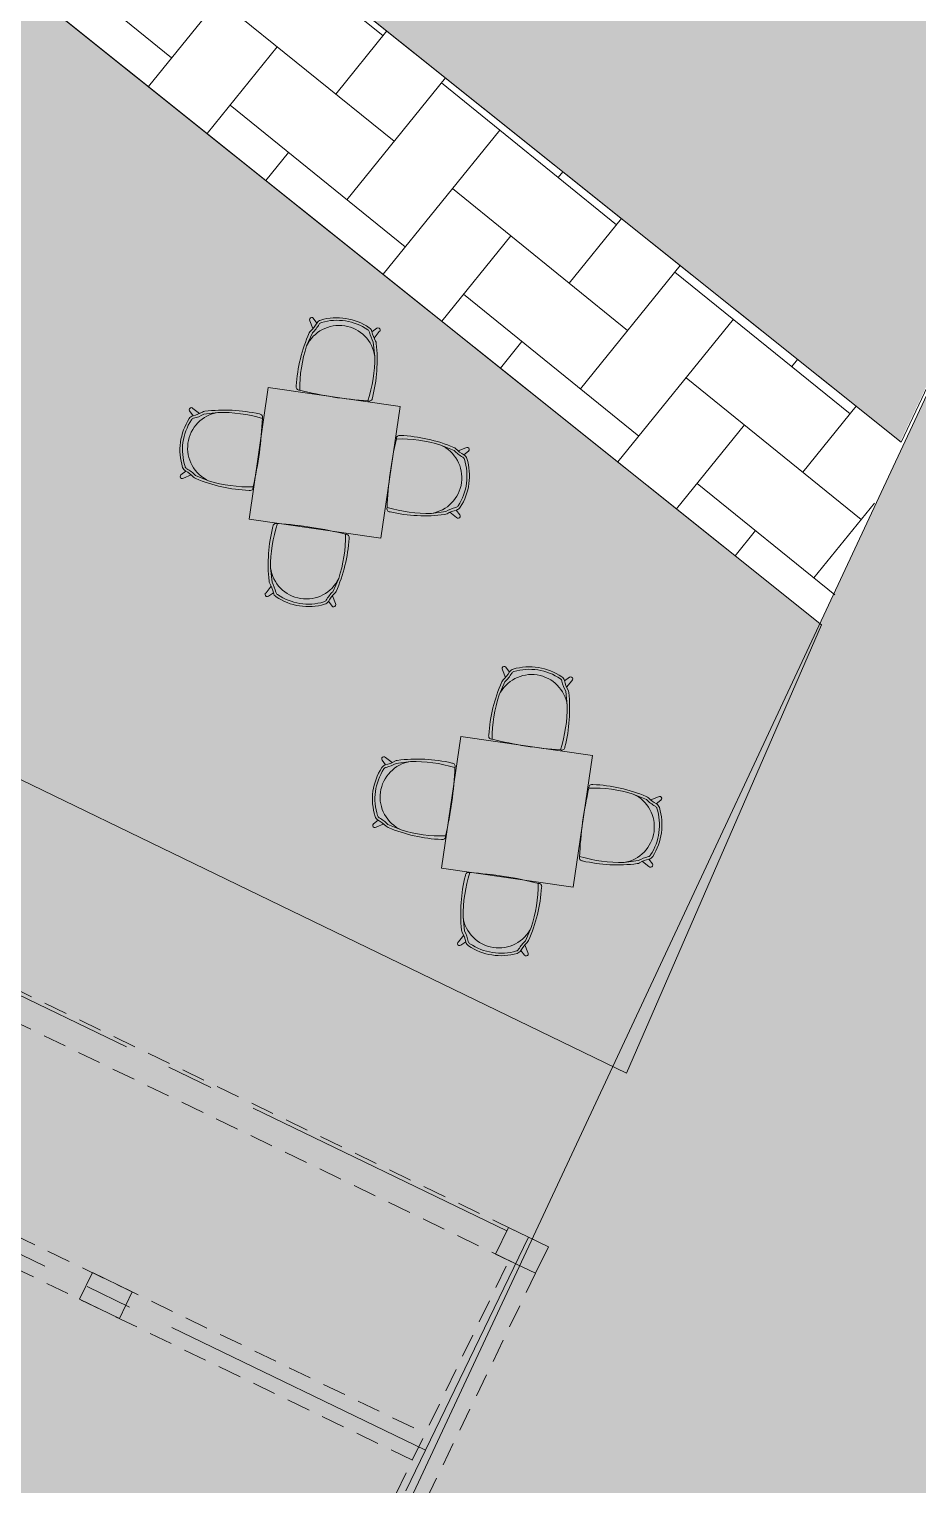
# Model space of a CAD drawing. Header units: metres. Extents: x -466 to 1322, y -1072 to 50.
# Drawn here: x 49.41 to 55.42, y -210.59 to -200.75 of the extents above; entities that cross this region are included whole.
import ezdxf

# ---------------------------------------------------------------- set-up
doc = ezdxf.new("R2010")
doc.units = ezdxf.units.M
for name, pattern in [('B1 P BAJA$0$HIDDEN', [9.524999999999999, 6.35, -3.175]), ('CENTER2', [28.575000000000003, 19.05, -3.175, 3.175, -3.175]), ('Hidden 1_16_', [0.00238125, 0.0015875, -0.0007937500000000001])]:
    doc.linetypes.add(name, pattern=pattern)
for name, color, linetype, lineweight in [('A - Hatch muros', 4, 'Continuous', 0), ('A - PROY', 250, 'B1 P BAJA$0$HIDDEN', 0), ('A-EJES', 61, 'CENTER2', 0), ('A-MUEBLES', 5, 'Continuous', 0), ('A-MURO INT', 4, 'Continuous', 0)]:
    doc.layers.add(name, color=color, linetype=linetype, lineweight=lineweight)
doc.layers.add('Hatch Exterior', color=7, linetype='Continuous', lineweight=0, true_color=0xa99b89)
doc.layers.add('Hatch jardín', color=7, linetype='Continuous', lineweight=0, true_color=0x6c9a77)

msp = doc.modelspace()

# ---------------------------------------------------------------- hatches: boundary and pattern name
at = {"layer": 'A - Hatch muros', "transparency": 33554687}
h = msp.add_hatch(color=256, dxfattribs=at)
h.dxf.hatch_style = 1
h.paths.add_polyline_path([(52.6544114903935, -208.8516157087977), (52.92450334757632, -208.9821928457075), (52.83745192296976, -209.1622540838293), (52.56736006578694, -209.0316769469196)])
at = {"layer": 'A-MURO INT', "transparency": 33554687}
h = msp.add_hatch(color=256, dxfattribs=at)
h.dxf.hatch_style = 1
h.paths.add_polyline_path([(49.8407909510882, -209.1574579053377), (49.75373952648164, -209.3375191434595), (50.02383138366446, -209.4680962803695), (50.11088280827101, -209.2880350422477)])
at = {"layer": 'Hatch Exterior', "transparency": 33554687}
h = msp.add_hatch(color=256, dxfattribs=at)
h.dxf.hatch_style = 1
h.paths.add_polyline_path([(9.711806740487152, -198.5317105458091), (27.180722501615, -206.9771372831333), (29.40053381945588, -202.3855757039371), (51.052897728788, -212.85350946576), (52.92450335605661, -208.9821928498072), (26.32829967416303, -196.1241372734626), (45.64313203111518, -181.7275093218762), (47.49256546267225, -186.1551009685443), (48.75830356946491, -189.1885665303103), (52.20977177116248, -197.4550781457826), (57.23926338636568, -199.3681176041215), (59.56784542232775, -194.4797625943925), (53.76873235850864, -196.7828426917451), (53.69043695055387, -196.7490588357102), (51.88993718448857, -192.1491172302469), (57.72234076340419, -189.8328160165443), (59.56784542232782, -194.4797625943922), (60.68283698259165, -192.1396472481201), (50.46445129237152, -166.4099411838768), (48.88703951903113, -167.5856909912741), (57.00695716267732, -188.0314933489626), (51.15180446686225, -190.3568292222751), (45.60585320854988, -176.3922265884589), (17.73820133661558, -197.1638392230323), (15.52700847359916, -194.1972542971378)])
h.paths.add_polyline_path([(14.61965897385549, -194.8735621690553), (9.711806740487143, -198.5317105458091), (9.914802194550983, -198.629849620881), (14.7391829123969, -195.0339181109957)])
h.paths.add_polyline_path([(22.85925277193768, -204.8879030971875), (24.99201266581394, -200.4764027569877), (29.1334211571567, -202.4785855181717), (27.00066126381063, -206.8900858572747), (26.95990917280475, -206.8595047599238), (27.0426973776997, -206.6882617644442), (27.26777392559173, -206.7970760447067), (29.40053381968902, -202.3855757040499), (24.89900285170143, -200.2092900944824), (22.67919153362408, -204.8008516729776)], flags=17)
edge = h.paths.add_edge_path(flags=16)
edge.add_arc((19.71981130548345, -199.9897411907734), 0.7000000000008382, 36.69961023291148, 118.5177920509789, ccw=False)
edge.add_line((20.28105710227493, -199.5714074058778), (21.64408260876736, -198.5554539282759))
edge.add_arc((19.71981130548384, -199.9897411907725), 2.400000000000081, -235.67933478540283, 36.69961023288391, ccw=False)
edge.add_line((18.36663378675976, -198.0075932137486), (19.38560916013375, -199.3746729620013))
h = msp.add_hatch(color=256, dxfattribs=at)
h.dxf.hatch_style = 1
edge = h.paths.add_edge_path()
edge.add_line((48.51092606689053, -198.1082671186113), (55.30275455596755, -203.5382076011438))
edge.add_line((55.30275455596754, -203.5382076011438), (56.71326194279209, -200.5558586945822))
edge.add_line((56.71326194279209, -200.5558586945822), (51.21937167423202, -198.4677957523695))
edge.add_line((51.21937167423204, -198.4677957523695), (48.22359058120541, -191.2926871447524))
edge.add_line((48.2235905812054, -191.2926871447524), (48.02214255097395, -191.5095797025412))
edge.add_arc((43.76062658293344, -195.1426887917558), 5.599999999999817, -31.97624114724738, 40.44889007829107, ccw=False)
edge.add_line((48.51092606676318, -198.1082671188153), (48.51092606689053, -198.1082671186113))
h = msp.add_hatch(color=256, dxfattribs=at)
h.dxf.hatch_style = 1
edge = h.paths.add_edge_path()
edge.add_line((40.45163820105923, -199.6604975403222), (39.26793500478544, -200.9349510886463))
edge.add_line((39.26793500478544, -200.9349510886463), (53.44510361300409, -207.8056408651501))
edge.add_line((53.44510361300408, -207.8056408651501), (54.76528230625107, -204.7728997081881))
edge.add_line((54.76528230625107, -204.7728997081881), (47.69914322046701, -199.1236543399449))
edge.add_arc((43.76062658293316, -195.1426887917555), 5.60000000000017, 233.77975366222051, 314.6928940457444, ccw=False)
at = {"layer": 'Hatch jardín', "transparency": 33554687}
h = msp.add_hatch(color=256, dxfattribs=at)
h.dxf.hatch_style = 1
h.paths.add_polyline_path([(48.83308640019141, -217.445071040202), (59.56784542232776, -194.4797625943922), (60.68256856138566, -192.138971368491), (65.81330919044842, -205.0580813218373), (50.72119337185211, -218.3578849388687)])
h = msp.add_hatch(dxfattribs=at)
h.set_pattern_fill('AR-HBONE', color=256, scale=0.005, angle=6)
h.set_pattern_definition([(51, (0, 0), (-0.07509538976682377, 0.7144849070734586), [1.523999999999999, -0.5079999999999996]), (141, (0.3196945407448624, 0.3947898793256286), (-0.0750953897668237, 0.7144849070734586), [1.524, -0.508])])
h.paths.add_polyline_path([(48.51702956142844, -198.1121775081064, -0.05823251488961356), (47.70524724797014, -199.1275638757302), (54.77138633375418, -204.7768092439734), (55.30885858347065, -203.5421171369291)])
h = msp.add_hatch(color=256, dxfattribs=at)
h.dxf.hatch_style = 1
h.paths.add_polyline_path([(53.45120764050719, -207.8095504009353), (52.95056606417648, -209.0114661479854), (38.34850046289571, -201.9353579886042), (39.27403903228856, -200.9388606244316)])

# ---------------------------------------------------------------- linework, layer by layer
at = {"layer": 'A - PROY', "color": 250, "linetype": 'Hidden 1_16_', "ltscale": 100}
for p, q in [((52.6854506089947, -209.0887683559572), (25.94452390432252, -196.1607457779905)), ((52.92450334818216, -208.9821928443582), (26.32829967263297, -196.1241372727227)), ((52.00450500923074, -210.4256619483017), (23.06620564199397, -196.4353095674985)), ((23.44998141030436, -196.3987010622309), (52.0915564338373, -210.24560071018))]:
    msp.add_line(p, q, dxfattribs=at)
for points in [[(8.674614330351346, -197.8081285150383), (48.74007658648441, -217.1779583778703), (52.65739069332824, -209.0752026633227)], [(8.493834016104643, -197.9428760953779), (48.83308640019141, -217.445071040202), (52.83745193145006, -209.1622540879291)]]:
    msp.add_lwpolyline(points, dxfattribs=at)
at = {"layer": 'A-EJES', "ltscale": 0.1}
for p, q in [((52.64353006267339, -208.8741233628257), (12.75272922391594, -189.5887343562235)), ((52.09304602546933, -210.3573941834218), (11.32908425653628, -190.6498715459466)), ((52.78945741898463, -208.9169042772521), (46.89884705302899, -221.101318335305))]:
    msp.add_line(p, q, dxfattribs=at)
at = {"layer": 'A-MUEBLES', "color": 5}
for p, q in [((51.31197492635749, -202.7215879011516), (51.33214285073279, -202.7741986535219)), ((51.35922290714052, -202.7368497603176), (51.3344522010857, -202.7044818717819)), ((51.73139064357412, -202.7951232895726), (51.76486949412913, -202.7718760391498)), ((51.32885264491154, -202.8019983779633), (51.28968007268787, -202.8906050839186)), ((51.74039382410166, -202.8664369486843), (51.750607752934, -202.9627765271413)), ((51.78104231055073, -202.7950338483939), (51.74575844769953, -202.8389620336615)), ((51.03050692714862, -203.1715318702328), (50.90058028793123, -204.0621041965611)), ((51.92107925347688, -203.3014585094503), (51.03050692714862, -203.1715318702328)), ((50.52231717976969, -203.3642536260419), (50.49837545285425, -203.3312678442713)), ((50.52119026945536, -203.3146146684943), (50.56584613226767, -203.3489729332215)), ((50.59342714413464, -203.3537622878506), (50.68953226523791, -203.3415375403055)), ((51.79115261425949, -204.1920308357786), (51.92107925347688, -203.3014585094503)), ((52.28634646343141, -203.5988990044267), (52.19694057887995, -203.5615864525572)), ((52.36638671850341, -203.5803447663753), (52.31420886843762, -203.6016076072275)), ((52.35211545429598, -203.627901333232), (52.38395868347584, -203.6024596972369)), ((50.47183294635516, -203.7375577519641), (50.43998971717531, -203.7629993879594)), ((50.45756168214768, -203.7851143188208), (50.50973953221364, -203.7638514779688)), ((50.53760193721979, -203.7665600807694), (50.62700782177126, -203.8038726326391)), ((52.23052125651657, -204.0116967973455), (52.13441613541329, -204.0239215448909)), ((52.30275813119584, -204.050844416702), (52.25810226838348, -204.0164861519746)), ((52.30163122088152, -204.0012054591544), (52.3255729477969, -204.034191240925)), ((50.90058028793123, -204.0621041965611), (51.79115261425949, -204.1920308357786)), ((51.05553169325583, -204.4889017665797), (51.04531776442349, -204.3925621881227)), ((51.01488320680687, -204.5603048668701), (51.05016706965796, -204.5163766816025)), ((51.46707287244601, -204.5533403373005), (51.50624544466962, -204.4647336313454)), ((51.06453487378332, -204.5602154256911), (51.03105602322836, -204.5834626761142)), ((51.43670261021691, -204.6184889549464), (51.46147331627179, -204.6508568434821)), ((51.483950591, -204.6337508141124), (51.4637826666247, -204.5811400617418)), ((52.61340597456331, -205.0817985117466), (52.63357389893861, -205.1344092641169)), ((52.66065395534633, -205.0970603709126), (52.63588324929151, -205.0646924823769)), ((53.03282169177993, -205.1553339001676), (53.06630054233494, -205.1320866497448)), ((52.63028369311735, -205.1622089885583), (52.59111112089369, -205.2508156945136)), ((53.04182487230747, -205.2266475592793), (53.05203880113982, -205.3229871377363)), ((53.08247335875654, -205.1552444589889), (53.04718949590534, -205.1991726442565)), ((52.33193797535444, -205.5317424808278), (52.20201133613705, -206.4223148071561)), ((53.22251030168269, -205.6616691200453), (52.33193797535444, -205.5317424808278)), ((51.8237482279755, -205.7244642366369), (51.79980650106006, -205.6914784548663)), ((51.82262131766117, -205.6748252790893), (51.86727718047348, -205.7091835438165)), ((51.89485819234045, -205.7139728984456), (51.99096331344373, -205.7017481509005)), ((53.0925836624653, -206.5522414463736), (53.22251030168269, -205.6616691200453)), ((53.58777751163723, -205.9591096150217), (53.49837162708576, -205.9217970631522)), ((53.66781776670922, -205.9405553769703), (53.61563991664343, -205.9618182178225)), ((53.6535465025018, -205.988111943827), (53.68538973168165, -205.9626703078319)), ((51.77326399456098, -206.0977683625591), (51.74142076538112, -206.1232099985544)), ((51.7589927303535, -206.1453249294158), (51.81117058041946, -206.1240620885638)), ((51.8390329854256, -206.1267706913644), (51.92843886997707, -206.1640832432341)), ((53.53195230472238, -206.3719074079405), (53.4358471836191, -206.3841321554859)), ((53.60418917940166, -206.411055027297), (53.5595333165893, -206.3766967625696)), ((53.60306226908733, -206.3614160697495), (53.62700399600271, -206.39440185152)), ((52.20201133613705, -206.4223148071561), (53.0925836624653, -206.5522414463736)), ((52.35696274146164, -206.8491123771747), (52.3467488126293, -206.7527727987177)), ((52.31631425501268, -206.9205154774651), (52.35159811786377, -206.8765872921975)), ((52.76850392065182, -206.9135509478955), (52.80767649287543, -206.8249442419404)), ((52.36596592198913, -206.9204260362861), (52.33248707143417, -206.9436732867092)), ((52.73813365842273, -206.9786995655414), (52.76290436447761, -207.0110674540771)), ((52.78538163920581, -206.9939614247074), (52.76521371483051, -206.9413506723369))]:
    msp.add_line(p, q, dxfattribs=at)
for centre, radius, start, end in [((51.50912865327433, -202.9970404867723), 0.2438978771988678, 8.075904086720083, 154.1260142168545), ((51.50912865327433, -202.9970404867723), 0.2438978771988678, 8.075904086720083, 154.1260142168545), ((51.32319016774517, -202.7130041442191), 0.01412312013887244, 37.11573688937192, 217.4291906637415), ((51.1551965541982, -202.6174108660347), 0.2364157400902943, 313.2522227516944, 329.8630249368312), ((51.1551965541982, -202.6174108660347), 0.2534343848057232, 313.2522227517134, 329.8630249368312), ((51.39645089468598, -202.757469200173), 0.0425466117885733, 106.1917648132367, 149.8630249368312), ((51.39645089468598, -202.757469200173), 0.02552796707314403, 106.1917648132367, 149.8630249368312), ((51.49402492087859, -203.0935014694741), 0.3924585672846327, 56.01015349035448, 106.1917648132367), ((51.49402492087859, -203.0935014694741), 0.3754399225692032, 56.01015349035448, 106.1917648132367), ((51.68964179274957, -202.803376641101), 0.04254661178857336, 12.33889336674359, 56.01015349035448), ((51.77298757535704, -202.7834328241539), 0.01412312013887238, 304.7727276398288, 125.0861814141652), ((52.27064562956883, -203.2299550055637), 1.053442587184118, 156.111934741629, 176.3176574147457), ((51.34634469504971, -202.8205915295213), 0.0425466117885733, 133.2522227516945, 156.1119347416361), ((51.68964179274957, -202.803376641101), 0.02552796707314398, 12.33889336674359, 56.01015349035448), ((51.96216032090655, -202.7437641795105), 0.2534343848057235, 192.3388933667435, 208.9496955966457), ((51.96216032090655, -202.7437641795105), 0.2364157400902938, 192.3388933667435, 208.9496955966531), ((50.71286471354733, -202.9860397412994), 1.053442587184119, 345.884260888823, 6.089983551842196), ((51.71805570359493, -202.8787935451052), 0.04254661178857337, 6.089983551842196, 28.94969559665306), ((52.19519043139019, -203.1858902592479), 0.9524402052027338, 161.9389527970558, 180.2629655079024), ((50.79817757907858, -202.9671478446068), 0.9524402052027336, 341.9389527970079, 0.2629655065605389), ((51.2405502466782, -203.1683518943577), 0.02202086124411798, 164.042702130932, 275.7598939838061), ((51.85668739375302, -200.7683813275763), 2.498740218128868, 255.7123712914633, 266.4895470121032), ((51.71248916536996, -203.2422474626532), 0.022020861244118, 246.4420240935829, 358.1592161726385), ((50.72883453283089, -203.5822479602381), 0.2438978771988678, 99.27320624894755, 245.3233163790809), ((50.72883453283089, -203.5822479602381), 0.2438978771988679, 99.27320624894755, 245.3233163790803), ((50.50976008454779, -203.3229100524778), 0.01412312013887244, 35.97002980206236, 216.2834835764298), ((50.53144108593204, -203.4058209051562), 0.04254661178857331, 103.5361955289698, 147.2074556525644), ((50.46614727122, -203.1346074992817), 0.2364157400902943, 283.5361955289728, 300.1469977141036), ((50.46614727122, -203.1346074992817), 0.2534343848057233, 283.5361955289728, 300.146997714078), ((50.60624780541679, -203.3758373359179), 0.04254661178857331, 97.28728572416033, 120.1469977141026), ((50.73447439811912, -204.3785679148847), 1.053442587184119, 77.0815630510539, 97.28728572417306), ((50.7138039844591, -204.2936684284363), 0.9524402052027339, 73.13625495789665, 91.46026766874242), ((50.96973868442092, -203.3738081641212), 0.02202086124411799, 337.6393264819953, 89.35651833486943), ((50.82559005274265, -203.5953328095933), 0.3924585672846327, 147.2074556525644, 197.3890669754467), ((50.82559005274265, -203.5953328095933), 0.3754399225692032, 147.2074556525644, 197.3890669754467), ((50.53144108593204, -203.4058209051562), 0.02552796707314404, 103.5361955289728, 147.2074556525644), ((48.49377079184723, -203.2785889414484), 2.498740218128869, 346.9096734536974, 357.6868491743342), ((54.33017760880398, -204.0868701437479), 2.498740218128868, 166.9096734536974, 177.6868491743342), ((51.91822782472326, -203.5182709682098), 0.022020861244118, 75.24000429316217, 186.9571963722233), ((51.92064082408865, -204.4730691951196), 0.9524402052027336, 73.13625495923546, 91.46026766879122), ((51.87816236083341, -204.5494286669961), 1.053442587184119, 67.30923691395776, 87.51495957697718), ((52.09511386782015, -203.783211124958), 0.2438978771988678, 279.2732062489476, 65.32331637908091), ((52.09511386782015, -203.783211124958), 0.2438978771988678, 279.2732062489476, 65.32331637908091), ((52.26812287373656, -203.616775745783), 0.04254661178857337, 44.4495248691391, 67.30923691395776), ((52.46726507046458, -203.4214238088895), 0.2534343848057235, 224.4495248691574, 241.0603270990534), ((52.46726507046458, -203.4214238088895), 0.2364157400902938, 224.4495248691483, 241.0603270990534), ((51.99835834790861, -203.7701262756028), 0.3754399225692032, 327.2074556525644, 17.38906697544673), ((51.99835834790861, -203.7701262756028), 0.3924585672846327, 327.2074556525644, 17.38906697544673), ((52.33227840792205, -203.6655520430235), 0.02552796707314398, 17.38906697544673, 61.06032709905342), ((52.33227840792205, -203.6655520430235), 0.04254661178857336, 17.38906697544673, 61.06032709905288), ((52.37520294765835, -203.5913781985679), 0.01412312013887238, 308.3130390516306, 128.6264928259691), ((50.4916699927291, -203.6999070421729), 0.04254661178857337, 197.3890669754467, 241.0603270990528), ((50.4916699927291, -203.6999070421729), 0.02552796707314399, 197.3890669754467, 241.0603270990534), ((50.35668333018651, -203.9440352763069), 0.2364157400902938, 44.44952486914828, 61.06032709905342), ((50.35668333018651, -203.9440352763069), 0.2534343848057236, 44.44952486915746, 61.06032709905342), ((50.44874545299285, -203.7740808866284), 0.01412312013887238, 128.3130390516307, 308.626492825969), ((50.55582552691459, -203.7486833394131), 0.04254661178857338, 224.4495248691483, 247.3092369139578), ((50.94578603981773, -202.8160304182003), 1.05344258718412, 247.3092369139578, 267.5149595769739), ((50.90330757656244, -202.8923898900767), 0.9524402052027338, 253.1362549592354, 271.4602676687912), ((50.90572057592789, -203.8471881169866), 0.022020861244118, 255.2400042931622, 6.957196372223346), ((51.85420971623023, -203.9916509210749), 0.02202086124411798, 157.6393264819953, 269.3565183348694), ((52.11014441619204, -203.0717906567601), 0.9524402052027338, 253.1362549578966, 271.4602676687424), ((52.0894740025322, -202.9868911703117), 1.053442587184118, 257.0815630510509, 277.287285724173), ((52.21770059523436, -203.9896217492784), 0.0425466117885733, 277.2872857241603, 300.1469977141026), ((52.35780112943115, -204.2308515859146), 0.2534343848057232, 103.5361955289698, 120.146997714078), ((52.35780112943115, -204.2308515859146), 0.2364157400902943, 103.5361955289728, 120.1469977141041), ((52.2925073147191, -203.9596381800401), 0.02552796707314403, 283.5361955289728, 327.2074556525644), ((52.2925073147191, -203.9596381800401), 0.0425466117885733, 283.5361955289698, 327.2074556525644), ((52.31418831610347, -204.0425490327183), 0.01412312013887244, 215.9700298020624, 36.28348357642984), ((52.08306080381021, -204.3692989739646), 1.053442587184119, 165.884260888823, 186.0899835518422), ((51.99774793827891, -204.3881908706572), 0.9524402052027336, 161.9389527970079, 180.2629655065605), ((51.08343635198753, -204.1130912526106), 0.022020861244118, 66.44202409358302, 178.1592161726386), ((50.93923812360441, -206.5869573876877), 2.498740218128868, 75.71237129146333, 86.48954701210315), ((50.5252798877886, -204.1253837097), 1.053442587184118, 336.111934741629, 356.3176574147457), ((50.6007350859673, -204.1694484560159), 0.9524402052027338, 341.9389527970558, 0.2629655079023908), ((51.55537527067929, -204.1869868209063), 0.02202086124411798, 344.042702130932, 95.75989398380617), ((51.2867968640831, -204.3582982284914), 0.2438978771988678, 188.0759040867201, 334.1260142168546), ((51.2867968640831, -204.3582982284914), 0.2438978771988678, 188.0759040867201, 334.1260142168546), ((51.07786981376262, -204.4765451701586), 0.04254661178857337, 186.0899835518422, 208.9496955966531), ((50.83376519645094, -204.6115745357534), 0.2364157400902938, 12.33889336674359, 28.94969559665306), ((50.83376519645094, -204.6115745357534), 0.2534343848057235, 12.33889336674359, 28.94969559664566), ((51.02293794200045, -204.5719058911101), 0.01412312013887238, 124.7727276398288, 305.0861814141642), ((51.10628372460798, -204.5519620741628), 0.04254661178857336, 192.3388933667435, 236.0101534903545), ((51.10628372460798, -204.5519620741628), 0.02552796707314398, 192.3388933667435, 236.0101534903545), ((51.30190059647896, -204.2618372457899), 0.3924585672846327, 236.0101534903545, 286.1917648132367), ((51.30190059647896, -204.2618372457899), 0.3754399225692032, 236.0101534903545, 286.1917648132367), ((51.39947462267156, -204.597869515091), 0.02552796707314403, 286.1917648132367, 329.8630249368312), ((51.39947462267156, -204.597869515091), 0.0425466117885733, 286.1917648132367, 329.8630249368312), ((51.64072896315929, -204.7379278492291), 0.2534343848057232, 133.2522227517134, 149.8630249368312), ((51.64072896315929, -204.7379278492291), 0.2364157400902943, 133.2522227516945, 149.8630249368312), ((51.47273534961232, -204.6423345710449), 0.01412312013887244, 217.1157368893719, 37.42919066374151), ((51.44958082230778, -204.5347471857427), 0.0425466117885733, 313.2522227516944, 336.1119347416361), ((52.81055970148014, -205.3572510973673), 0.2438978771988678, 8.075904086720083, 154.1260142168545), ((52.81055970148014, -205.3572510973673), 0.2438978771988678, 8.075904086720083, 154.1260142168545), ((52.62462121595098, -205.0732147548141), 0.01412312013887244, 37.11573688937192, 217.4291906637415), ((52.45662760240401, -204.9776214766297), 0.2364157400902943, 313.2522227516944, 329.8630249368312), ((52.45662760240401, -204.9776214766297), 0.2534343848057232, 313.2522227517134, 329.8630249368312), ((52.6978819428918, -205.117679810768), 0.0425466117885733, 106.1917648132367, 149.8630249368312), ((52.6978819428918, -205.117679810768), 0.02552796707314403, 106.1917648132367, 149.8630249368312), ((52.7954559690844, -205.4537120800691), 0.3924585672846327, 56.01015349035448, 106.1917648132367), ((52.7954559690844, -205.4537120800691), 0.3754399225692032, 56.01015349035448, 106.1917648132367), ((52.99107284095538, -205.163587251696), 0.04254661178857336, 12.33889336674359, 56.01015349035448), ((53.07441862356285, -205.1436434347489), 0.01412312013887238, 304.7727276398288, 125.0861814141652), ((53.57207667777465, -205.5901656161587), 1.053442587184118, 156.111934741629, 176.3176574147457), ((52.64777574325552, -205.1808021401163), 0.0425466117885733, 133.2522227516945, 156.1119347416361), ((52.99107284095538, -205.163587251696), 0.02552796707314398, 12.33889336674359, 56.01015349035448), ((53.26359136911236, -205.1039747901056), 0.2534343848057235, 192.3388933667435, 208.9496955966457), ((53.26359136911236, -205.1039747901056), 0.2364157400902938, 192.3388933667435, 208.9496955966531), ((52.01429576175315, -205.3462503518944), 1.053442587184119, 345.884260888823, 6.089983551842196), ((53.01948675180074, -205.2390041557002), 0.04254661178857337, 6.089983551842196, 28.94969559665306), ((53.496621479596, -205.5461008698429), 0.9524402052027338, 161.9389527970558, 180.2629655079024), ((52.0996086272844, -205.3273584552018), 0.9524402052027336, 341.9389527970079, 0.2629655065605389), ((52.54198129488401, -205.5285625049527), 0.02202086124411798, 164.042702130932, 275.7598939838061), ((53.15811844195883, -203.1285919381713), 2.498740218128868, 255.7123712914633, 266.4895470121032), ((53.01392021357577, -205.6024580732482), 0.022020861244118, 246.4420240935829, 358.1592161726385), ((52.0302655810367, -205.9424585708331), 0.2438978771988678, 99.27320624894755, 245.3233163790809), ((52.0302655810367, -205.9424585708331), 0.2438978771988679, 99.27320624894755, 245.3233163790803), ((51.81119113275361, -205.6831206630728), 0.01412312013887244, 35.97002980206236, 216.2834835764298), ((51.83287213413786, -205.7660315157513), 0.04254661178857331, 103.5361955289698, 147.2074556525644), ((51.76757831942581, -205.4948181098767), 0.2364157400902943, 283.5361955289728, 300.1469977141036), ((51.76757831942581, -205.4948181098767), 0.2534343848057233, 283.5361955289728, 300.146997714078), ((51.9076788536226, -205.7360479465129), 0.04254661178857331, 97.28728572416033, 120.1469977141026), ((52.03590544632493, -206.7387785254797), 1.053442587184119, 77.0815630510539, 97.28728572417306), ((52.01523503266492, -206.6538790390313), 0.9524402052027339, 73.13625495789665, 91.46026766874242), ((52.27116973262673, -205.7340187747162), 0.02202086124411799, 337.6393264819953, 89.35651833486943), ((52.12702110094847, -205.9555434201883), 0.3924585672846327, 147.2074556525644, 197.3890669754467), ((52.12702110094847, -205.9555434201883), 0.3754399225692032, 147.2074556525644, 197.3890669754467), ((51.83287213413786, -205.7660315157513), 0.02552796707314404, 103.5361955289728, 147.2074556525644), ((49.79520184005304, -205.6387995520435), 2.498740218128869, 346.9096734536974, 357.6868491743342), ((55.63160865700979, -206.4470807543429), 2.498740218128868, 166.9096734536974, 177.6868491743342), ((53.21965887292907, -205.8784815788048), 0.022020861244118, 75.24000429316217, 186.9571963722233), ((53.22207187229446, -206.8332798057146), 0.9524402052027336, 73.13625495923546, 91.46026766879122), ((53.17959340903923, -206.9096392775911), 1.053442587184119, 67.30923691395776, 87.51495957697718), ((53.39654491602596, -206.143421735553), 0.2438978771988678, 279.2732062489476, 65.32331637908091), ((53.39654491602596, -206.143421735553), 0.2438978771988678, 279.2732062489476, 65.32331637908091), ((53.56955392194237, -205.976986356378), 0.04254661178857337, 44.4495248691391, 67.30923691395776), ((53.76869611867039, -205.7816344194845), 0.2534343848057235, 224.4495248691574, 241.0603270990534), ((53.76869611867039, -205.7816344194845), 0.2364157400902938, 224.4495248691483, 241.0603270990534), ((53.29978939611442, -206.1303368861978), 0.3754399225692032, 327.2074556525644, 17.38906697544673), ((53.29978939611442, -206.1303368861978), 0.3924585672846327, 327.2074556525644, 17.38906697544673), ((53.63370945612786, -206.0257626536185), 0.02552796707314398, 17.38906697544673, 61.06032709905342), ((53.63370945612786, -206.0257626536185), 0.04254661178857336, 17.38906697544673, 61.06032709905288), ((53.67663399586417, -205.9515888091629), 0.01412312013887238, 308.3130390516306, 128.6264928259691), ((51.75017650119867, -206.1342914972234), 0.01412312013887238, 128.3130390516307, 308.626492825969), ((51.79310104093491, -206.0601176527679), 0.04254661178857337, 197.3890669754467, 241.0603270990528), ((51.79310104093491, -206.0601176527679), 0.02552796707314399, 197.3890669754467, 241.0603270990534), ((51.65811437839233, -206.3042458869019), 0.2364157400902938, 44.44952486914828, 61.06032709905342), ((51.65811437839233, -206.3042458869019), 0.2534343848057236, 44.44952486915746, 61.06032709905342), ((51.8572565751204, -206.1088939500081), 0.04254661178857338, 224.4495248691483, 247.3092369139578), ((52.24721708802355, -205.1762410287953), 1.05344258718412, 247.3092369139578, 267.5149595769739), ((52.20473862476825, -205.2526005006717), 0.9524402052027338, 253.1362549592354, 271.4602676687912), ((52.2071516241337, -206.2073987275816), 0.022020861244118, 255.2400042931622, 6.957196372223346), ((53.15564076443604, -206.3518615316699), 0.02202086124411798, 157.6393264819953, 269.3565183348694), ((53.41157546439786, -205.4320012673551), 0.9524402052027338, 253.1362549578966, 271.4602676687424), ((53.39090505073801, -205.3471017809067), 1.053442587184118, 257.0815630510509, 277.287285724173), ((53.51913164344018, -206.3498323598734), 0.0425466117885733, 277.2872857241603, 300.1469977141026), ((53.65923217763697, -206.5910621965096), 0.2534343848057232, 103.5361955289698, 120.146997714078), ((53.65923217763697, -206.5910621965096), 0.2364157400902943, 103.5361955289728, 120.1469977141041), ((53.59393836292492, -206.3198487906351), 0.02552796707314403, 283.5361955289728, 327.2074556525644), ((53.59393836292492, -206.3198487906351), 0.0425466117885733, 283.5361955289698, 327.2074556525644), ((53.61561936430928, -206.4027596433133), 0.01412312013887244, 215.9700298020624, 36.28348357642984), ((53.38449185201603, -206.7295095845597), 1.053442587184119, 165.884260888823, 186.0899835518422), ((53.29917898648472, -206.7484014812522), 0.9524402052027336, 161.9389527970079, 180.2629655065605), ((52.38486740019334, -206.4733018632056), 0.022020861244118, 66.44202409358302, 178.1592161726386), ((52.24066917181023, -208.9471679982827), 2.498740218128868, 75.71237129146333, 86.48954701210315), ((51.82671093599441, -206.485594320295), 1.053442587184118, 336.111934741629, 356.3176574147457), ((51.90216613417311, -206.5296590666109), 0.9524402052027338, 341.9389527970558, 0.2629655079023908), ((52.85680631888511, -206.5471974315013), 0.02202086124411798, 344.042702130932, 95.75989398380617), ((52.58822791228891, -206.7185088390864), 0.2438978771988678, 188.0759040867201, 334.1260142168546), ((52.58822791228891, -206.7185088390864), 0.2438978771988678, 188.0759040867201, 334.1260142168546), ((52.37930086196843, -206.8367557807536), 0.04254661178857337, 186.0899835518422, 208.9496955966531), ((52.13519624465675, -206.9717851463485), 0.2364157400902938, 12.33889336674359, 28.94969559665306), ((52.13519624465675, -206.9717851463485), 0.2534343848057235, 12.33889336674359, 28.94969559664566), ((52.32436899020627, -206.9321165017051), 0.01412312013887238, 124.7727276398288, 305.0861814141642), ((52.40771477281379, -206.9121726847578), 0.04254661178857336, 192.3388933667435, 236.0101534903545), ((52.40771477281379, -206.9121726847578), 0.02552796707314398, 192.3388933667435, 236.0101534903545), ((52.60333164468477, -206.6220478563849), 0.3924585672846327, 236.0101534903545, 286.1917648132367), ((52.60333164468477, -206.6220478563849), 0.3754399225692032, 236.0101534903545, 286.1917648132367), ((52.70090567087738, -206.958080125686), 0.02552796707314403, 286.1917648132367, 329.8630249368312), ((52.70090567087738, -206.958080125686), 0.0425466117885733, 286.1917648132367, 329.8630249368312), ((52.9421600113651, -207.0981384598241), 0.2534343848057232, 133.2522227517134, 149.8630249368312), ((52.9421600113651, -207.0981384598241), 0.2364157400902943, 133.2522227516945, 149.8630249368312), ((52.77416639781814, -207.0025451816399), 0.01412312013887244, 217.1157368893719, 37.42919066374151), ((52.75101187051359, -206.8949577963377), 0.0425466117885733, 313.2522227516944, 336.1119347416361)]:
    msp.add_arc(centre, radius, start, end, dxfattribs=at)
at = {"layer": 'A-MURO INT'}
for points in [[(52.6544114903935, -208.8516157087977), (52.92450334757632, -208.9821928457075), (52.83745192296976, -209.1622540838293), (52.56736006578694, -209.0316769469196), (52.6544114903935, -208.8516157087977)], [(49.8407909510882, -209.1574579053377), (50.11088280827101, -209.2880350422477), (50.02383138366446, -209.4680962803695), (49.75373952648164, -209.3375191434595), (49.8407909510882, -209.1574579053377)]]:
    msp.add_lwpolyline(points, dxfattribs=at)
at = {"layer": 'Hatch jardín'}
for p, q in [((48.51702956142847, -198.1121775081064), (55.30885858347065, -203.5421171369291)), ((47.70524724797014, -199.1275638757302), (54.77138633375418, -204.7768092439734))]:
    msp.add_line(p, q, dxfattribs=at)
msp.add_lwpolyline([(48.5170300898707, -198.1121766616412, 0.3269819789447455), (48.02824658015592, -191.5134892402957), (49.20156678301439, -190.2502134264677), (52.20977177116248, -197.4550781457826), (57.27475265940262, -199.3854696053121), (55.30885858347065, -203.5421171369291), (48.51702956142847, -198.1121775081064)], format="xyb", dxfattribs=at)
msp.add_lwpolyline([(48.83308640019141, -217.445071040202), (59.56784542232776, -194.4797625943922), (60.68256856138566, -192.138971368491), (65.81330919044842, -205.0580813218373), (50.72119337185211, -218.3578849388687), (48.83308640006862, -217.4450710404647)], dxfattribs=at)
msp.add_lwpolyline([(40.45774222856232, -199.6644070761074), (39.27403903228856, -200.9388606244316), (53.45120764050719, -207.8095504009353), (54.77138633375418, -204.7768092439734), (47.70524724797014, -199.1275638757302, -0.3684889586776225)], format="xyb", close=True, dxfattribs=at)

doc.saveas('drawing.dxf')
